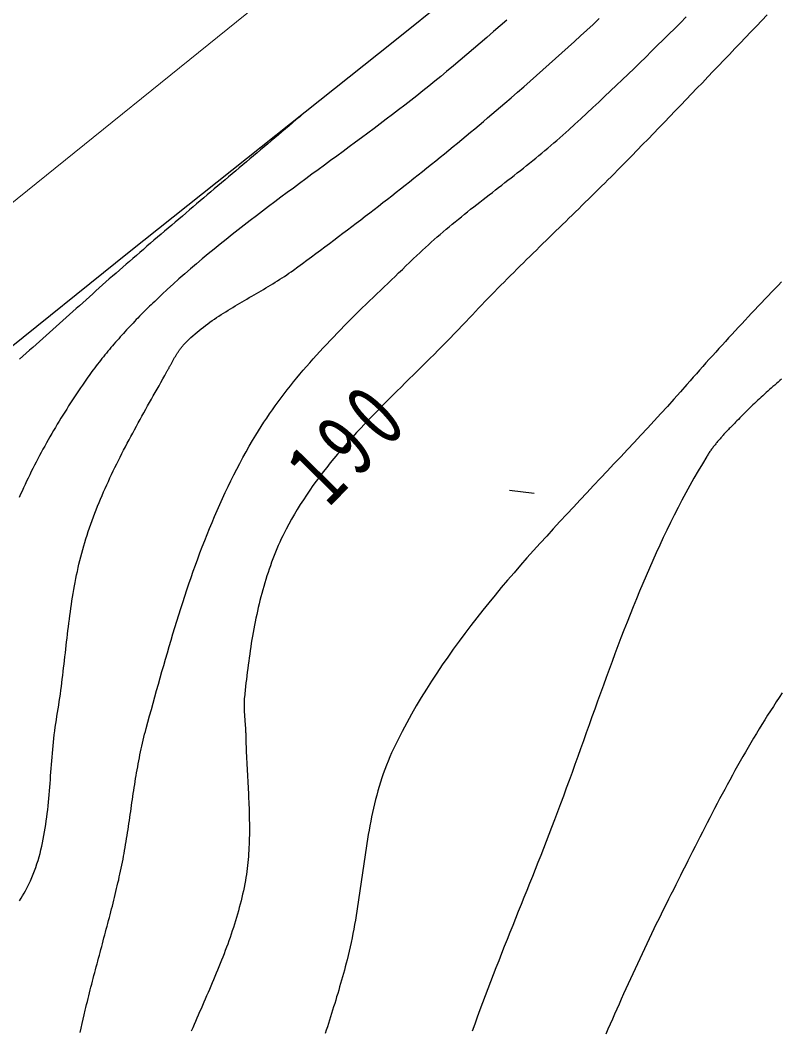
# Model space of a CAD drawing. Units: millimetres, scale not verified. Extents: x 40000 to 680000, y 20000 to 380000.
# Drawn here: x 406226 to 421482, y 242375 to 262672 of the extents above; entities that cross this region are included whole.
import ezdxf

# ---------------------------------------------------------------- set-up
doc = ezdxf.new("R2010")
doc.units = ezdxf.units.MM
doc.header["$LTSCALE"] = 1000
doc.linetypes.add('CHAIN', pattern=[18.5, 12, -1.5, 3.5, -1.5])
doc.layers.add('M-BGD', color=7, linetype='Continuous', lineweight=25)
doc.layers.add('M-BMK', color=2, linetype='CHAIN', lineweight=13)
doc.styles.add('ＭＳ ゴシック', font='')
doc.styles.get('ＭＳ ゴシック').set_extended_font_data('MS Gothic')

msp = doc.modelspace()

# ---------------------------------------------------------------- linework, layer by layer
at = {"layer": 'M-BGD'}
for p, q in [((420583, 267764), (413718, 262232)), ((413718, 262232), (408415, 258014)), ((408415, 258014), (404719, 255040)), ((416550, 253169), (416053, 253225))]:
    msp.add_line(p, q, dxfattribs=at)
for points in [[(416002, 262674), (415868, 262558), (415734, 262443), (415600, 262328), (415466, 262213), (415332, 262099), (415197, 261984), (415062, 261870), (414927, 261757), (414791, 261643), (414673, 261544), (414553, 261446), (414433, 261349), (414313, 261252), (414191, 261156), (414070, 261060), (413948, 260965), (413825, 260871), (413703, 260777), (413579, 260683), (413456, 260590), (413332, 260497), (413208, 260404), (413084, 260312), (412959, 260220), (412835, 260128), (412710, 260036), (412585, 259944), (412460, 259853), (412335, 259761), (412211, 259669), (412086, 259578), (411961, 259486), (411836, 259394), (411712, 259302), (411587, 259210), (411463, 259118), (411339, 259025), (411216, 258932), (411092, 258839), (410969, 258745), (410847, 258651), (410724, 258557), (410603, 258462), (410481, 258366), (410360, 258270), (410240, 258173), (410120, 258076), (410001, 257978), (409882, 257879), (409765, 257779), (409647, 257679), (409531, 257577), (409415, 257475), (409300, 257372), (409186, 257268), (409073, 257163), (408961, 257057), (408927, 257024), (408893, 256992), (408859, 256959), (408825, 256926), (408791, 256893), (408757, 256859), (408724, 256826), (408690, 256793), (408657, 256759), (408624, 256725), (408591, 256691), (408558, 256658), (408525, 256623), (408492, 256589), (408459, 256555), (408427, 256520), (408395, 256486), (408362, 256451), (408330, 256416), (408298, 256381), (408267, 256346), (408235, 256311), (408204, 256276), (408172, 256240), (408141, 256204), (408110, 256169), (408079, 256133), (408049, 256097), (408018, 256061), (407988, 256024), (407958, 255988), (407928, 255951), (407898, 255914), (407868, 255877), (407839, 255840), (407810, 255803), (407781, 255766), (407752, 255728), (407723, 255691), (407695, 255653), (407667, 255615), (407639, 255577), (407611, 255539), (407584, 255500), (407556, 255462), (407529, 255423), (407502, 255384), (407476, 255345), (407435, 255286), (407395, 255226), (407355, 255166), (407316, 255106), (407276, 255045), (407237, 254985), (407198, 254924), (407160, 254863), (407121, 254802), (407083, 254741), (407045, 254679), (407008, 254618), (406971, 254556), (406934, 254494), (406897, 254432), (406861, 254369), (406824, 254307), (406789, 254244), (406753, 254181), (406718, 254118), (406683, 254054), (406649, 253991), (406615, 253927), (406581, 253863), (406547, 253799), (406514, 253735), (406481, 253671), (406449, 253606), (406417, 253542), (406385, 253477), (406354, 253412), (406323, 253346), (406293, 253281), (406263, 253216), (406233, 253150), (406204, 253084)], [(406213, 244988), (406244, 245037), (406274, 245086), (406303, 245136), (406332, 245186), (406366, 245252), (406399, 245318), (406430, 245385), (406460, 245452), (406487, 245520), (406514, 245588), (406539, 245657), (406562, 245727), (406584, 245797), (406604, 245867), (406624, 245938), (406642, 246009), (406659, 246081), (406675, 246153), (406690, 246225), (406704, 246298), (406717, 246371), (406729, 246445), (406740, 246519), (406750, 246593), (406760, 246667), (406769, 246741), (406778, 246816), (406786, 246891), (406793, 246966), (406800, 247041), (406807, 247117), (406814, 247192), (406820, 247267), (406826, 247343), (406832, 247419), (406837, 247494), (406843, 247570), (406849, 247646), (406855, 247721), (406861, 247797), (406867, 247872), (406873, 247948), (406880, 248023), (406887, 248098), (406895, 248173), (406903, 248248), (406911, 248322), (406921, 248397), (406930, 248471), (406941, 248545), (406952, 248618), (406964, 248692), (406977, 248766), (406989, 248840), (407000, 248915), (407012, 248989), (407022, 249064), (407033, 249138), (407043, 249213), (407053, 249288), (407062, 249363), (407072, 249438), (407081, 249513), (407090, 249588), (407099, 249663), (407107, 249738), (407116, 249813), (407125, 249888), (407133, 249963), (407142, 250039), (407150, 250114), (407159, 250189), (407168, 250264), (407177, 250339), (407186, 250414), (407195, 250489), (407204, 250564), (407214, 250639), (407224, 250713), (407234, 250788), (407244, 250863), (407255, 250937), (407266, 251012), (407278, 251086), (407290, 251160), (407303, 251235), (407316, 251309), (407330, 251382), (407344, 251456), (407358, 251530), (407374, 251603), (407390, 251677), (407407, 251750), (407424, 251823), (407442, 251896), (407461, 251968), (407481, 252041), (407501, 252113), (407522, 252185), (407545, 252257), (407568, 252331), (407593, 252404), (407618, 252477), (407644, 252550), (407670, 252623), (407697, 252696), (407724, 252768), (407753, 252840), (407781, 252912), (407811, 252983), (407840, 253055), (407871, 253126), (407901, 253197), (407933, 253268), (407964, 253338), (407997, 253409), (408029, 253479), (408062, 253549), (408096, 253619), (408130, 253689), (408164, 253759), (408198, 253828), (408233, 253898), (408269, 253967), (408304, 254036), (408340, 254105), (408376, 254174), (408412, 254243), (408449, 254311), (408486, 254380), (408523, 254448), (408560, 254517), (408597, 254585), (408635, 254653), (408672, 254721), (408710, 254789), (408748, 254857), (408786, 254925), (408824, 254993), (408862, 255061), (408900, 255128), (408938, 255196), (408976, 255264), (409014, 255331), (409052, 255399), (409090, 255467), (409128, 255534), (409166, 255602), (409173, 255614), (409180, 255627), (409187, 255640), (409194, 255652), (409201, 255665), (409208, 255678), (409215, 255691), (409221, 255703), (409228, 255716), (409235, 255729), (409242, 255742), (409249, 255755), (409256, 255767), (409263, 255780), (409270, 255793), (409277, 255806), (409284, 255819), (409291, 255831), (409298, 255844), (409305, 255857), (409312, 255869), (409320, 255882), (409327, 255895), (409334, 255907), (409342, 255920), (409349, 255932), (409357, 255944), (409364, 255957), (409372, 255969), (409380, 255981), (409388, 255993), (409396, 256005), (409404, 256017), (409412, 256029), (409420, 256041), (409428, 256053), (409437, 256064), (409446, 256076), (409454, 256087), (409463, 256099), (409472, 256110), (409481, 256121), (409490, 256132), (409500, 256143), (409509, 256154), (409519, 256164), (409529, 256175), (409539, 256185), (409577, 256224), (409616, 256262), (409656, 256299), (409696, 256336), (409737, 256372), (409779, 256407), (409820, 256442), (409863, 256476), (409906, 256509), (409949, 256542), (409993, 256574), (410037, 256606), (410081, 256638), (410126, 256669), (410171, 256699), (410217, 256729), (410263, 256759), (410309, 256789), (410355, 256818), (410402, 256847), (410448, 256876), (410495, 256904), (410543, 256933), (410590, 256961), (410637, 256989), (410685, 257016), (410732, 257044), (410780, 257072), (410828, 257100), (410875, 257127), (410923, 257155), (410971, 257183), (411018, 257210), (411066, 257238), (411113, 257266), (411161, 257294), (411208, 257323), (411255, 257351), (411302, 257380), (411349, 257409), (411395, 257438), (411441, 257468), (411487, 257498), (411533, 257528), (411578, 257559), (411623, 257590), (411668, 257621), (411712, 257653), (411803, 257720), (411894, 257787), (411985, 257853), (412075, 257920), (412166, 257987), (412256, 258055), (412347, 258122), (412437, 258189), (412527, 258257), (412617, 258325), (412707, 258392), (412797, 258460), (412887, 258529), (412977, 258597), (413066, 258665), (413156, 258734), (413245, 258802), (413334, 258871), (413423, 258940), (413512, 259009), (413601, 259078), (413690, 259148), (413779, 259217), (413867, 259287), (413956, 259357), (414044, 259427), (414132, 259497), (414221, 259567), (414309, 259637), (414396, 259708), (414484, 259779), (414572, 259849), (414659, 259920), (414747, 259992), (414834, 260063), (414921, 260134), (415008, 260206), (415095, 260278), (415182, 260349), (415269, 260421), (415355, 260494), (415441, 260566), (415528, 260638), (415614, 260711), (415700, 260784), (415786, 260857), (415871, 260930), (415957, 261003), (416086, 261114), (416214, 261225), (416342, 261337), (416470, 261449), (416598, 261562), (416725, 261675), (416852, 261788), (416978, 261901), (417105, 262015), (417231, 262129), (417357, 262244), (417482, 262358), (417607, 262473), (417732, 262589), (417857, 262704)], [(407433, 242340), (407452, 242429), (407472, 242518), (407492, 242608), (407512, 242697), (407533, 242786), (407547, 242845), (407561, 242903), (407575, 242962), (407589, 243020), (407603, 243078), (407618, 243137), (407633, 243195), (407648, 243253), (407662, 243311), (407677, 243369), (407693, 243428), (407708, 243486), (407723, 243544), (407738, 243602), (407754, 243660), (407769, 243718), (407785, 243776), (407800, 243834), (407816, 243892), (407831, 243950), (407847, 244008), (407863, 244066), (407878, 244124), (407894, 244182), (407909, 244241), (407925, 244299), (407940, 244357), (407956, 244415), (407971, 244473), (407987, 244531), (408002, 244589), (408017, 244647), (408032, 244705), (408047, 244763), (408062, 244822), (408077, 244880), (408092, 244938), (408106, 244996), (408121, 245055), (408135, 245113), (408149, 245171), (408163, 245230), (408177, 245288), (408190, 245347), (408204, 245405), (408217, 245464), (408230, 245523), (408243, 245581), (408255, 245641), (408268, 245700), (408280, 245760), (408291, 245819), (408302, 245879), (408313, 245938), (408324, 245998), (408334, 246058), (408344, 246118), (408354, 246178), (408364, 246238), (408373, 246298), (408383, 246358), (408392, 246418), (408401, 246478), (408410, 246538), (408419, 246598), (408428, 246658), (408437, 246718), (408445, 246778), (408454, 246838), (408463, 246899), (408471, 246959), (408480, 247019), (408489, 247079), (408498, 247139), (408507, 247199), (408516, 247259), (408526, 247319), (408535, 247379), (408545, 247439), (408555, 247499), (408565, 247559), (408575, 247618), (408586, 247678), (408597, 247738), (408608, 247797), (408619, 247857), (408631, 247916), (408643, 247975), (408656, 248035), (408669, 248094), (408682, 248153), (408696, 248212), (408710, 248271), (408725, 248330), (408740, 248388), (408756, 248447), (408791, 248573), (408826, 248700), (408860, 248827), (408895, 248953), (408930, 249080), (408965, 249207), (409001, 249334), (409036, 249461), (409072, 249588), (409108, 249715), (409145, 249842), (409182, 249969), (409219, 250096), (409256, 250222), (409294, 250349), (409332, 250475), (409371, 250602), (409411, 250728), (409450, 250854), (409491, 250979), (409532, 251105), (409573, 251230), (409616, 251355), (409658, 251480), (409702, 251604), (409746, 251728), (409791, 251852), (409837, 251975), (409884, 252098), (409931, 252221), (409980, 252343), (410029, 252465), (410079, 252586), (410130, 252707), (410182, 252828), (410235, 252948), (410289, 253067), (410344, 253186), (410400, 253304), (410458, 253422), (410516, 253539), (410576, 253656), (410637, 253772), (410699, 253887), (410762, 254002), (410826, 254115), (410892, 254229), (410960, 254341), (411012, 254427), (411066, 254512), (411121, 254597), (411177, 254681), (411233, 254764), (411291, 254847), (411349, 254929), (411408, 255010), (411469, 255091), (411530, 255171), (411591, 255251), (411654, 255330), (411717, 255408), (411781, 255487), (411845, 255564), (411911, 255641), (411976, 255718), (412043, 255794), (412110, 255870), (412178, 255945), (412246, 256020), (412314, 256094), (412383, 256169), (412453, 256242), (412523, 256316), (412593, 256389), (412664, 256462), (412735, 256534), (412807, 256607), (412878, 256679), (412950, 256750), (413023, 256822), (413095, 256893), (413168, 256964), (413241, 257035), (413314, 257106), (413387, 257176), (413460, 257247), (413534, 257317), (413607, 257387), (413680, 257457), (413754, 257527), (413827, 257597), (413901, 257667), (413974, 257737), (414047, 257807), (414120, 257877), (414193, 257946), (414250, 258001), (414308, 258055), (414366, 258109), (414424, 258162), (414483, 258215), (414542, 258267), (414602, 258319), (414662, 258371), (414722, 258423), (414782, 258474), (414843, 258524), (414903, 258575), (414965, 258625), (415026, 258675), (415087, 258725), (415149, 258775), (415211, 258824), (415273, 258874), (415335, 258923), (415397, 258972), (415459, 259021), (415522, 259069), (415584, 259118), (415647, 259167), (415709, 259215), (415772, 259264), (415835, 259313), (415897, 259361), (415960, 259410), (416022, 259458), (416085, 259507), (416147, 259556), (416209, 259605), (416272, 259654), (416334, 259703), (416395, 259753), (416457, 259802), (416519, 259852), (416580, 259902), (416641, 259952), (416702, 260003), (416763, 260053), (416824, 260104), (416884, 260156), (416944, 260207), (417004, 260259), (417063, 260312), (417122, 260364), (417243, 260474), (417364, 260584), (417485, 260694), (417605, 260805), (417725, 260916), (417844, 261028), (417963, 261140), (418082, 261252), (418200, 261365), (418319, 261478), (418436, 261592), (418554, 261705), (418671, 261819), (418788, 261933), (418905, 262048), (419022, 262162), (419138, 262277), (419255, 262392), (419371, 262507), (419487, 262623), (419602, 262738)], [(421228, 262782), (421119, 262669), (421011, 262555), (420902, 262442), (420794, 262328), (420685, 262214), (420577, 262101), (420469, 261987), (420360, 261873), (420252, 261759), (420143, 261646), (420035, 261532), (419926, 261418), (419818, 261305), (419709, 261191), (419600, 261078), (419491, 260964), (419383, 260851), (419274, 260738), (419165, 260625), (419055, 260512), (418946, 260399), (418837, 260286), (418727, 260174), (418617, 260061), (418508, 259949), (418398, 259837), (418287, 259725), (418223, 259659), (418159, 259595), (418094, 259530), (418030, 259465), (417965, 259400), (417900, 259336), (417835, 259272), (417770, 259207), (417705, 259143), (417640, 259079), (417575, 259015), (417509, 258951), (417444, 258887), (417379, 258823), (417313, 258759), (417248, 258695), (417182, 258631), (417117, 258568), (417051, 258504), (416986, 258440), (416920, 258376), (416855, 258312), (416789, 258249), (416724, 258185), (416658, 258121), (416593, 258057), (416528, 257993), (416463, 257929), (416397, 257865), (416332, 257800), (416267, 257736), (416202, 257672), (416138, 257607), (416073, 257543), (416008, 257478), (415944, 257413), (415879, 257348), (415815, 257283), (415751, 257218), (415687, 257153), (415624, 257087), (415560, 257021), (415497, 256955), (415433, 256889), (415370, 256823), (415308, 256757), (415245, 256690), (415182, 256624), (415104, 256539), (415024, 256456), (414944, 256373), (414864, 256289), (414783, 256207), (414701, 256124), (414620, 256042), (414538, 255960), (414455, 255878), (414373, 255796), (414290, 255714), (414207, 255632), (414124, 255551), (414041, 255469), (413958, 255387), (413875, 255305), (413792, 255223), (413710, 255141), (413628, 255059), (413545, 254976), (413464, 254893), (413382, 254810), (413301, 254727), (413221, 254643), (413141, 254559), (413062, 254475), (412983, 254390), (412905, 254304), (412828, 254218), (412751, 254132), (412676, 254045), (412601, 253957), (412527, 253869), (412454, 253780), (412382, 253691), (412312, 253600), (412242, 253509), (412173, 253417), (412106, 253324), (412040, 253231), (411976, 253136), (411913, 253041), (411851, 252945), (411790, 252847), (411732, 252749), (411675, 252650), (411619, 252549), (411565, 252447), (411532, 252383), (411500, 252318), (411469, 252253), (411439, 252187), (411410, 252121), (411381, 252054), (411353, 251987), (411326, 251920), (411300, 251853), (411275, 251785), (411250, 251716), (411226, 251648), (411203, 251579), (411181, 251510), (411159, 251441), (411138, 251371), (411117, 251301), (411098, 251231), (411079, 251161), (411060, 251090), (411042, 251019), (411025, 250948), (411008, 250877), (410992, 250806), (410976, 250735), (410961, 250663), (410946, 250591), (410932, 250519), (410919, 250447), (410905, 250375), (410893, 250303), (410880, 250231), (410868, 250158), (410857, 250086), (410846, 250013), (410835, 249941), (410825, 249868), (410815, 249796), (410805, 249723), (410795, 249651), (410786, 249578), (410777, 249505), (410769, 249433), (410760, 249361), (410752, 249288), (410744, 249216), (410736, 249144), (410729, 249072), (410727, 249056), (410726, 249041), (410725, 249025), (410724, 249010), (410723, 248994), (410722, 248978), (410722, 248963), (410722, 248947), (410721, 248932), (410721, 248916), (410721, 248901), (410722, 248885), (410722, 248870), (410722, 248854), (410723, 248839), (410723, 248823), (410724, 248807), (410725, 248792), (410726, 248776), (410727, 248761), (410728, 248745), (410729, 248729), (410730, 248714), (410731, 248698), (410732, 248683), (410733, 248667), (410735, 248652), (410736, 248636), (410737, 248620), (410738, 248605), (410740, 248589), (410741, 248574), (410742, 248558), (410744, 248542), (410745, 248527), (410746, 248511), (410747, 248496), (410748, 248480), (410749, 248464), (410750, 248449), (410751, 248433), (410752, 248418), (410753, 248402), (410754, 248386), (410754, 248371), (410755, 248355), (410755, 248340), (410756, 248324), (410757, 248263), (410758, 248202), (410760, 248141), (410762, 248080), (410764, 248018), (410767, 247957), (410770, 247896), (410772, 247835), (410776, 247773), (410779, 247712), (410782, 247651), (410785, 247589), (410789, 247528), (410792, 247467), (410795, 247405), (410799, 247344), (410802, 247283), (410805, 247221), (410808, 247160), (410811, 247098), (410814, 247037), (410817, 246976), (410820, 246914), (410822, 246853), (410824, 246792), (410826, 246731), (410827, 246669), (410828, 246608), (410829, 246547), (410830, 246486), (410830, 246425), (410829, 246364), (410829, 246303), (410827, 246242), (410826, 246181), (410824, 246120), (410821, 246059), (410817, 245998), (410814, 245937), (410809, 245877), (410804, 245816), (410798, 245755), (410792, 245695), (410785, 245634), (410777, 245574), (410768, 245514), (410759, 245453), (410748, 245393), (410736, 245325), (410722, 245256), (410708, 245188), (410693, 245120), (410678, 245052), (410662, 244984), (410644, 244916), (410627, 244849), (410608, 244782), (410590, 244715), (410570, 244648), (410550, 244581), (410529, 244514), (410508, 244448), (410486, 244381), (410464, 244315), (410441, 244249), (410418, 244183), (410394, 244117), (410370, 244051), (410345, 243986), (410321, 243920), (410295, 243855), (410270, 243790), (410244, 243724), (410218, 243659), (410191, 243594), (410164, 243529), (410137, 243464), (410110, 243400), (410083, 243335), (410055, 243270), (410027, 243205), (409999, 243141), (409971, 243076), (409943, 243012), (409915, 242948), (409887, 242883), (409859, 242819), (409830, 242755), (409802, 242690), (409774, 242626), (409746, 242562), (409718, 242498), (409690, 242433), (409662, 242369)], [(411912, 260796), (411841, 260735), (411769, 260675), (411698, 260614), (411627, 260553), (411555, 260493), (411484, 260432), (411412, 260372), (411341, 260312), (411269, 260251), (411198, 260191), (411126, 260130), (411055, 260070), (410983, 260009), (410912, 259949), (410840, 259889), (410769, 259828), (410697, 259768), (410626, 259707), (410554, 259647), (410483, 259587), (410411, 259526), (410340, 259466), (410268, 259405), (410197, 259345), (410125, 259285), (410054, 259224), (409983, 259164), (409911, 259103), (409840, 259043), (409768, 258982), (409697, 258922), (409626, 258861), (409554, 258800), (409483, 258740), (409412, 258679), (409340, 258618), (409269, 258558), (409198, 258497), (409127, 258436), (409056, 258375), (408985, 258314), (408913, 258253), (408842, 258193), (408771, 258132), (408700, 258070), (408630, 258009), (408559, 257948), (408488, 257887), (408420, 257829), (408353, 257770), (408285, 257711), (408218, 257652), (408151, 257593), (408083, 257534), (408016, 257475), (407949, 257415), (407882, 257356), (407815, 257296), (407748, 257237), (407682, 257177), (407615, 257118), (407548, 257058), (407482, 256998), (407415, 256938), (407348, 256879), (407282, 256819), (407215, 256759), (407148, 256699), (407082, 256639), (407015, 256579), (406949, 256520), (406882, 256460), (406815, 256400), (406749, 256340), (406682, 256281), (406615, 256221), (406548, 256162), (406481, 256102), (406414, 256043), (406347, 255983), (406280, 255924), (406213, 255865)], [(421517, 257417), (421449, 257347), (421382, 257278), (421315, 257208), (421248, 257138), (421182, 257068), (421115, 256998), (421048, 256928), (420982, 256857), (420915, 256787), (420849, 256716), (420783, 256646), (420717, 256575), (420651, 256504), (420585, 256433), (420520, 256362), (420454, 256291), (420389, 256220), (420324, 256148), (420259, 256077), (420194, 256005), (420129, 255933), (420064, 255862), (419999, 255790), (419935, 255717), (419871, 255645), (419806, 255573), (419742, 255500), (419679, 255428), (419615, 255355), (419485, 255208), (419355, 255062), (419224, 254916), (419092, 254770), (418959, 254625), (418825, 254480), (418691, 254335), (418557, 254191), (418422, 254047), (418286, 253903), (418151, 253759), (418015, 253615), (417879, 253471), (417743, 253327), (417607, 253183), (417472, 253038), (417337, 252894), (417202, 252749), (417067, 252604), (416933, 252458), (416800, 252312), (416667, 252166), (416535, 252019), (416404, 251872), (416273, 251724), (416144, 251575), (416016, 251426), (415889, 251276), (415763, 251125), (415639, 250973), (415516, 250820), (415394, 250667), (415275, 250512), (415156, 250356), (415040, 250199), (414925, 250042), (414813, 249882), (414702, 249722), (414593, 249560), (414487, 249397), (414383, 249233), (414281, 249067), (414181, 248900), (414084, 248731), (413990, 248560), (413898, 248388), (413810, 248214), (413724, 248039), (413685, 247957), (413649, 247874), (413614, 247791), (413581, 247708), (413549, 247624), (413519, 247539), (413490, 247454), (413462, 247369), (413436, 247283), (413411, 247196), (413387, 247110), (413365, 247022), (413343, 246935), (413322, 246847), (413303, 246759), (413284, 246670), (413266, 246582), (413249, 246493), (413232, 246403), (413217, 246314), (413201, 246224), (413187, 246134), (413172, 246044), (413158, 245954), (413145, 245864), (413132, 245774), (413119, 245683), (413106, 245593), (413093, 245502), (413080, 245411), (413067, 245321), (413055, 245230), (413042, 245139), (413029, 245049), (413015, 244958), (413002, 244868), (412988, 244778), (412973, 244688), (412958, 244598), (412943, 244508), (412927, 244418), (412910, 244329), (412892, 244239), (412874, 244151), (412855, 244062), (412835, 243973), (412814, 243885), (412792, 243798), (412774, 243730), (412756, 243662), (412738, 243594), (412719, 243527), (412700, 243459), (412681, 243392), (412662, 243325), (412642, 243258), (412623, 243190), (412603, 243123), (412582, 243056), (412562, 242989), (412542, 242922), (412521, 242855), (412500, 242788), (412479, 242721), (412458, 242654), (412437, 242588), (412416, 242521), (412395, 242454), (412373, 242387), (412352, 242320)], [(421516, 255465), (421481, 255435), (421447, 255405), (421413, 255374), (421379, 255344), (421344, 255314), (421310, 255284), (421276, 255253), (421243, 255223), (421209, 255192), (421175, 255161), (421141, 255131), (421108, 255100), (421074, 255069), (421041, 255038), (421008, 255007), (420974, 254976), (420941, 254944), (420908, 254913), (420875, 254881), (420843, 254849), (420810, 254818), (420778, 254786), (420745, 254753), (420713, 254721), (420681, 254689), (420649, 254656), (420617, 254624), (420604, 254610), (420590, 254596), (420577, 254582), (420563, 254568), (420549, 254553), (420536, 254539), (420522, 254525), (420509, 254511), (420495, 254497), (420482, 254483), (420468, 254469), (420454, 254455), (420441, 254441), (420427, 254426), (420414, 254412), (420401, 254398), (420387, 254383), (420374, 254369), (420361, 254355), (420347, 254340), (420334, 254326), (420321, 254311), (420308, 254297), (420295, 254282), (420282, 254267), (420269, 254253), (420257, 254238), (420244, 254223), (420231, 254208), (420219, 254193), (420206, 254178), (420194, 254163), (420182, 254147), (420170, 254132), (420158, 254117), (420146, 254101), (420134, 254086), (420123, 254070), (420111, 254055), (420100, 254039), (420088, 254023), (420077, 254007), (420066, 253991), (420055, 253975), (420045, 253958), (420034, 253942), (420024, 253926), (420013, 253909), (419927, 253765), (419841, 253620), (419758, 253474), (419676, 253328), (419595, 253181), (419516, 253032), (419438, 252884), (419362, 252734), (419287, 252584), (419214, 252433), (419141, 252281), (419070, 252129), (419000, 251976), (418931, 251823), (418863, 251669), (418796, 251515), (418730, 251360), (418665, 251205), (418601, 251049), (418537, 250893), (418475, 250736), (418413, 250579), (418352, 250422), (418291, 250265), (418231, 250107), (418171, 249949), (418112, 249790), (418054, 249632), (417995, 249473), (417938, 249314), (417880, 249155), (417823, 248996), (417765, 248837), (417708, 248678), (417652, 248518), (417595, 248359), (417538, 248200), (417481, 248041), (417424, 247882), (417367, 247723), (417309, 247564), (417252, 247405), (417194, 247246), (417136, 247088), (417078, 246930), (417019, 246772), (416959, 246615), (416899, 246457), (416845, 246316), (416790, 246175), (416735, 246035), (416680, 245894), (416624, 245753), (416568, 245612), (416512, 245472), (416456, 245331), (416400, 245191), (416343, 245050), (416287, 244909), (416230, 244769), (416173, 244628), (416117, 244487), (416061, 244347), (416004, 244206), (415948, 244065), (415892, 243924), (415837, 243783), (415781, 243642), (415726, 243501), (415672, 243359), (415618, 243218), (415564, 243076), (415511, 242935), (415458, 242793), (415406, 242651), (415354, 242509), (415303, 242366)], [(421531, 249160), (421471, 249071), (421412, 248981), (421353, 248891), (421295, 248801), (421237, 248711), (421180, 248620), (421124, 248528), (421067, 248437), (421012, 248345), (420956, 248253), (420902, 248160), (420847, 248067), (420793, 247974), (420740, 247881), (420687, 247788), (420634, 247694), (420581, 247600), (420529, 247506), (420477, 247411), (420426, 247317), (420375, 247222), (420324, 247127), (420273, 247032), (420223, 246937), (420173, 246841), (420123, 246746), (420074, 246650), (420024, 246554), (419975, 246459), (419926, 246363), (419877, 246267), (419828, 246171), (419779, 246075), (419731, 245978), (419682, 245882), (419634, 245786), (419586, 245690), (419537, 245593), (419489, 245497), (419441, 245401), (419393, 245305), (419345, 245209), (419296, 245112), (419248, 245016), (419198, 244917), (419149, 244818), (419100, 244719), (419051, 244619), (419002, 244520), (418954, 244420), (418906, 244320), (418858, 244220), (418810, 244120), (418763, 244020), (418715, 243920), (418668, 243820), (418622, 243719), (418575, 243619), (418529, 243518), (418482, 243417), (418436, 243316), (418390, 243216), (418345, 243115), (418299, 243013), (418254, 242912), (418209, 242811), (418164, 242710), (418119, 242608), (418074, 242507), (418030, 242405), (417986, 242304)]]:
    msp.add_lwpolyline(points, dxfattribs=at)
at = {"layer": 'M-BMK'}
msp.add_line((405219, 258324), (428568, 277161), dxfattribs=at)

# ---------------------------------------------------------------- texts
at = {"layer": 'M-BGD', "insert": (412828, 254218), "char_height": 1320, "attachment_point": 5, "rotation": 45.522, "style": 'ＭＳ ゴシック'}
msp.add_mtext('\\T1.32;\\W0.7;190', dxfattribs=at)

doc.saveas('drawing.dxf')
